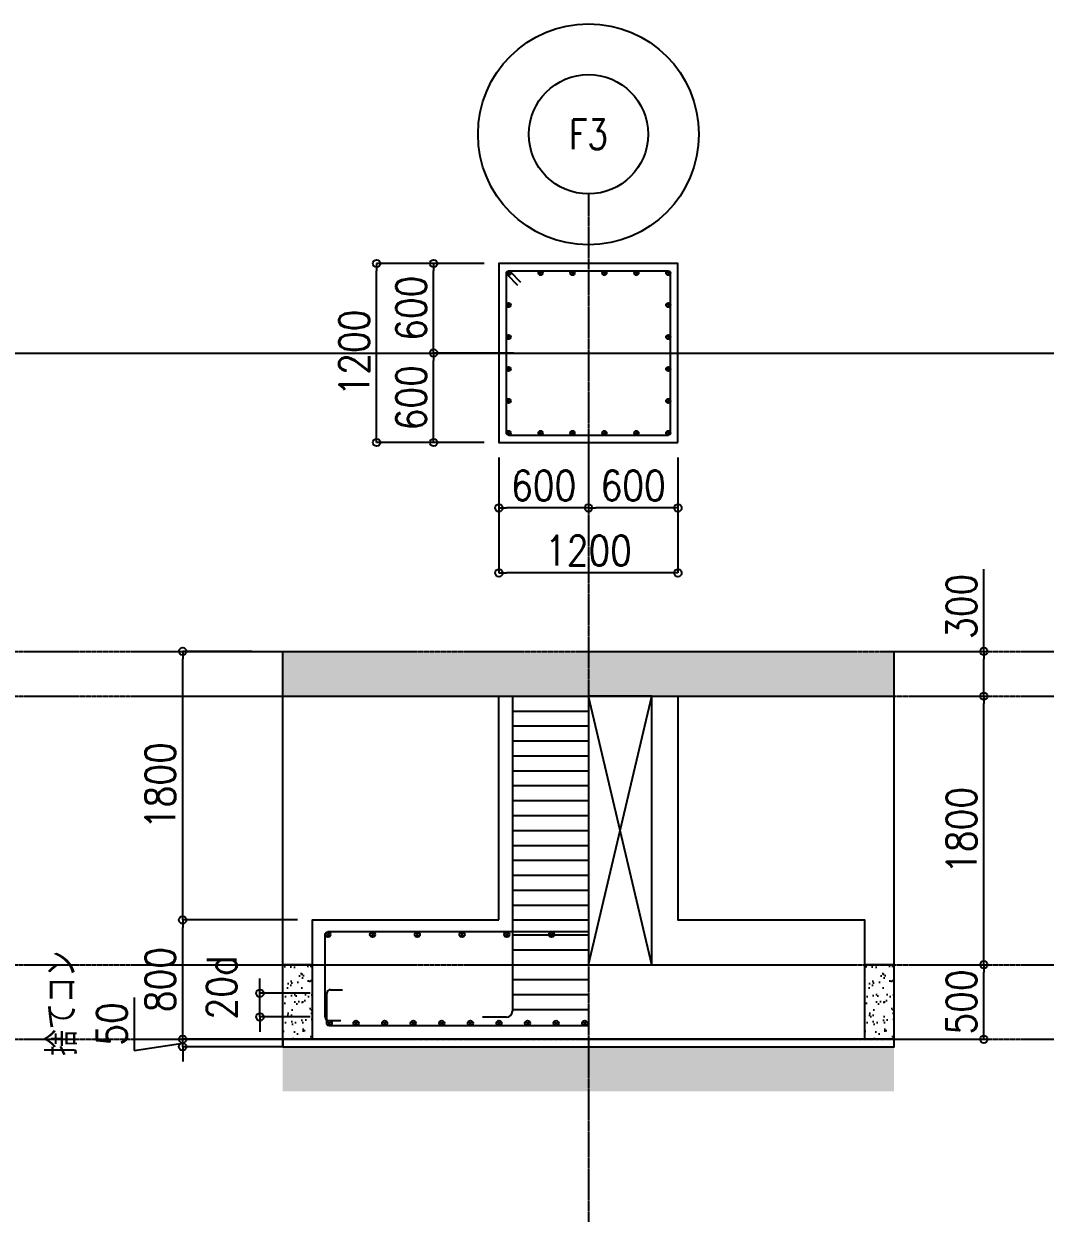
# Model space of a CAD drawing. Extents: x -668440 to 1010955, y -1678500 to 210463.
# Drawn here: x -154151 to -119904, y -64715 to -24852 of the extents above; entities that cross this region are included whole.
import ezdxf
from ezdxf.enums import TextEntityAlignment as Align

# ---------------------------------------------------------------- set-up
doc = ezdxf.new("R2010")
doc.units = 0
doc.header["$MEASUREMENT"] = 0
doc.linetypes.add('CENTER', pattern=[2, 1.25, -0.25, 0.25, -0.25])
doc.layers.get('0').update_dxf_attribs({"color": 3, "linetype": 'CONTINUOUS'})
doc.layers.get('Defpoints').update_dxf_attribs({"color": 251, "linetype": 'CONTINUOUS'})
for name, color, linetype in [('Bフーチング', 6, 'CONTINUOUS'), ('RC大梁', 7, 'CONTINUOUS'), ('RC柱', 7, 'CONTINUOUS'), ('RC鉄筋', 4, 'CONTINUOUS'), ('寸法', 3, 'CONTINUOUS'), ('注記', 3, 'CONTINUOUS'), ('通り芯', 3, 'CENTER')]:
    doc.layers.add(name, color=color, linetype=linetype)
doc.styles.add('DRACAD', font='txt', dxfattribs={"width": 0.85, "bigfont": 'extfont2'})
doc.dimstyles.new('MYDIM', dxfattribs={"dimtxt": 120, "dimasz": 20, "dimexe": 1.25, "dimexo": 50, "dimgap": 50, "dimtad": 1, "dimdec": 4, "dimdsep": 46, "dimtxsty": 'DRACAD', "dimblk": 'ORIGIN', "dimcen": 2.5, "dimadec": 0, "dimazin": 0, "dimtfac": 1, "dimtdec": 4, "dimtmove": 0, "dimatfit": 3, "dimfxl": 1, "dimtolj": 1, "dimtzin": 0, "dimarcsym": 0})

# ---------------------------------------------------------------- blocks, each defined once
blk = doc.blocks.new('_ORIGIN')
at = {"color": 0, "linetype": 'ByBlock', "lineweight": -2}
blk.add_line((0, 0), (-1, 0), dxfattribs=at)
blk.add_circle((0, 0), 0.5, dxfattribs=at)
blk = doc.blocks.new('*D9863')
at = {"layer": 'Defpoints', "color": 0}
for p in [(-119101.1, -37462.3), (-118662.7, -37462.3), (-118462.7, -38062.3)]:
    blk.add_point(p, dxfattribs=at)
at = {"layer": '寸法', "color": 0, "lineweight": -2}
for p, q in [((-118762.7, -37462.3), (-119101.1, -37462.3)), ((-119101.1, -38012.3), (-119101.1, -37512.3)), ((-118562.7, -38062.3), (-119101.1, -38062.3))]:
    blk.add_line(p, q, dxfattribs=at)
at = {"layer": '寸法', "color": 0, "linetype": 'ByBlock', "lineweight": -2, "xscale": 50, "yscale": 50, "zscale": 50}
for p, rotation in [((-119101.1, -37462.3), 90), ((-119101.1, -38062.3), 270)]:
    blk.add_blockref('_ORIGIN', p, dxfattribs=dict(at, rotation=rotation))
at = {"layer": '寸法', "color": 0, "insert": (-119251.1, -37762.3), "char_height": 200, "attachment_point": 5, "rotation": 90, "style": 'DRACAD'}
blk.add_mtext('\\A1;600', dxfattribs=at)
blk = doc.blocks.new('*D9864')
at = {"layer": 'Defpoints', "color": 0}
for p in [(-119101.1, -38062.3), (-118462.7, -38062.3), (-118662.7, -38662.3)]:
    blk.add_point(p, dxfattribs=at)
at = {"layer": '寸法', "color": 0, "lineweight": -2}
for p, q in [((-118562.7, -38062.3), (-119101.1, -38062.3)), ((-119101.1, -38612.3), (-119101.1, -38112.3)), ((-118762.7, -38662.3), (-119101.1, -38662.3))]:
    blk.add_line(p, q, dxfattribs=at)
at = {"layer": '寸法', "color": 0, "linetype": 'ByBlock', "lineweight": -2, "xscale": 50, "yscale": 50, "zscale": 50}
for p, rotation in [((-119101.1, -38062.3), 90), ((-119101.1, -38662.3), 270)]:
    blk.add_blockref('_ORIGIN', p, dxfattribs=dict(at, rotation=rotation))
at = {"layer": '寸法', "color": 0, "insert": (-119251.1, -38362.3), "char_height": 200, "attachment_point": 5, "rotation": 90, "style": 'DRACAD'}
blk.add_mtext('\\A1;600', dxfattribs=at)
blk = doc.blocks.new('*D9865')
at = {"layer": 'Defpoints', "color": 0}
for p in [(-118662.7, -38662.3), (-118062.7, -38662.3), (-118662.7, -39100.7)]:
    blk.add_point(p, dxfattribs=at)
at = {"layer": '寸法', "color": 0, "lineweight": -2}
for p, q in [((-118662.7, -38762.3), (-118662.7, -39100.7)), ((-118062.7, -38762.3), (-118062.7, -39100.7)), ((-118112.7, -39100.7), (-118612.7, -39100.7))]:
    blk.add_line(p, q, dxfattribs=at)
at = {"layer": '寸法', "color": 0, "linetype": 'ByBlock', "lineweight": -2, "xscale": 50, "yscale": 50, "zscale": 50, "rotation": 180}
blk.add_blockref('_ORIGIN', (-118662.7, -39100.7), dxfattribs=at)
at = {"layer": '寸法', "color": 0, "linetype": 'ByBlock', "lineweight": -2, "xscale": 50, "yscale": 50, "zscale": 50}
blk.add_blockref('_ORIGIN', (-118062.7, -39100.7), dxfattribs=at)
at = {"layer": '寸法', "color": 0, "insert": (-118362.7, -38950.7), "char_height": 200, "attachment_point": 5, "style": 'DRACAD'}
blk.add_mtext('\\A1;600', dxfattribs=at)
blk = doc.blocks.new('*D9866')
at = {"layer": 'Defpoints', "color": 0}
for p in [(-118062.7, -38662.3), (-117462.7, -38662.3), (-118062.7, -39100.7)]:
    blk.add_point(p, dxfattribs=at)
at = {"layer": '寸法', "color": 0, "lineweight": -2}
for p, q in [((-118062.7, -38762.3), (-118062.7, -39100.7)), ((-117462.7, -38762.3), (-117462.7, -39100.7)), ((-117512.7, -39100.7), (-118012.7, -39100.7))]:
    blk.add_line(p, q, dxfattribs=at)
at = {"layer": '寸法', "color": 0, "linetype": 'ByBlock', "lineweight": -2, "xscale": 50, "yscale": 50, "zscale": 50, "rotation": 180}
blk.add_blockref('_ORIGIN', (-118062.7, -39100.7), dxfattribs=at)
at = {"layer": '寸法', "color": 0, "linetype": 'ByBlock', "lineweight": -2, "xscale": 50, "yscale": 50, "zscale": 50}
blk.add_blockref('_ORIGIN', (-117462.7, -39100.7), dxfattribs=at)
at = {"layer": '寸法', "color": 0, "insert": (-117762.7, -38950.7), "char_height": 200, "attachment_point": 5, "style": 'DRACAD'}
blk.add_mtext('\\A1;600', dxfattribs=at)
blk = doc.blocks.new('*D9867')
at = {"layer": 'Defpoints', "color": 0}
for p in [(-118662.7, -38662.3), (-117462.7, -38662.3), (-118662.7, -39536.5)]:
    blk.add_point(p, dxfattribs=at)
at = {"layer": '寸法', "color": 0, "lineweight": -2}
for p, q in [((-118662.7, -38762.3), (-118662.7, -39536.5)), ((-117462.7, -38762.3), (-117462.7, -39536.5)), ((-117512.7, -39536.5), (-118612.7, -39536.5))]:
    blk.add_line(p, q, dxfattribs=at)
at = {"layer": '寸法', "color": 0, "linetype": 'ByBlock', "lineweight": -2, "xscale": 50, "yscale": 50, "zscale": 50, "rotation": 180}
blk.add_blockref('_ORIGIN', (-118662.7, -39536.5), dxfattribs=at)
at = {"layer": '寸法', "color": 0, "linetype": 'ByBlock', "lineweight": -2, "xscale": 50, "yscale": 50, "zscale": 50}
blk.add_blockref('_ORIGIN', (-117462.7, -39536.5), dxfattribs=at)
at = {"layer": '寸法', "color": 0, "insert": (-118062.7, -39386.5), "char_height": 200, "attachment_point": 5, "style": 'DRACAD'}
blk.add_mtext('\\A1;1200', dxfattribs=at)
blk = doc.blocks.new('*D9868')
at = {"layer": 'Defpoints', "color": 0}
for p in [(-119483.4, -37462.3), (-118662.7, -37462.3), (-118662.7, -38662.3)]:
    blk.add_point(p, dxfattribs=at)
at = {"layer": '寸法', "color": 0, "lineweight": -2}
for p, q in [((-118762.7, -37462.3), (-119483.4, -37462.3)), ((-119483.4, -38612.3), (-119483.4, -37512.3)), ((-118762.7, -38662.3), (-119483.4, -38662.3))]:
    blk.add_line(p, q, dxfattribs=at)
at = {"layer": '寸法', "color": 0, "linetype": 'ByBlock', "lineweight": -2, "xscale": 50, "yscale": 50, "zscale": 50}
for p, rotation in [((-119483.4, -37462.3), 90), ((-119483.4, -38662.3), 270)]:
    blk.add_blockref('_ORIGIN', p, dxfattribs=dict(at, rotation=rotation))
at = {"layer": '寸法', "color": 0, "insert": (-119633.4, -38062.3), "char_height": 200, "attachment_point": 5, "rotation": 90, "style": 'DRACAD'}
blk.add_mtext('\\A1;1200', dxfattribs=at)
blk = doc.blocks.new('*D9885')
at = {"layer": 'Defpoints', "color": 0}
for p in [(-120783.6, -40062.3), (-120220.2, -40062.3), (-119912.7, -41862.3)]:
    blk.add_point(p, dxfattribs=at)
at = {"layer": '寸法', "color": 0, "lineweight": -2}
for p, q in [((-120320.2, -40062.3), (-120783.6, -40062.3)), ((-120783.6, -41812.3), (-120783.6, -40112.3)), ((-120012.7, -41862.3), (-120783.6, -41862.3))]:
    blk.add_line(p, q, dxfattribs=at)
at = {"layer": '寸法', "color": 0, "linetype": 'ByBlock', "lineweight": -2, "xscale": 50, "yscale": 50, "zscale": 50}
for p, rotation in [((-120783.6, -40062.3), 90), ((-120783.6, -41862.3), 270)]:
    blk.add_blockref('_ORIGIN', p, dxfattribs=dict(at, rotation=rotation))
at = {"layer": '寸法', "color": 0, "insert": (-120933.6, -40962.3), "char_height": 200, "attachment_point": 5, "rotation": 90, "style": 'DRACAD'}
blk.add_mtext('\\A1;1800', dxfattribs=at)
blk = doc.blocks.new('*D9886')
at = {"layer": 'Defpoints', "color": 0}
for p in [(-120783.6, -41862.3), (-119912.7, -41862.3), (-120220.2, -42662.3)]:
    blk.add_point(p, dxfattribs=at)
at = {"layer": '寸法', "color": 0, "lineweight": -2}
for p, q in [((-120012.7, -41862.3), (-120783.6, -41862.3)), ((-120783.6, -42612.3), (-120783.6, -41912.3)), ((-120320.2, -42662.3), (-120783.6, -42662.3))]:
    blk.add_line(p, q, dxfattribs=at)
at = {"layer": '寸法', "color": 0, "linetype": 'ByBlock', "lineweight": -2, "xscale": 50, "yscale": 50, "zscale": 50}
for p, rotation in [((-120783.6, -41862.3), 90), ((-120783.6, -42662.3), 270)]:
    blk.add_blockref('_ORIGIN', p, dxfattribs=dict(at, rotation=rotation))
at = {"layer": '寸法', "color": 0, "insert": (-120933.6, -42262.3), "char_height": 200, "attachment_point": 5, "rotation": 90, "style": 'DRACAD'}
blk.add_mtext('\\A1;800', dxfattribs=at)
blk = doc.blocks.new('*D9887')
at = {"layer": 'Defpoints', "color": 0}
for p in [(-120783.6, -42662.3), (-120012.7, -42662.3), (-120012.7, -42712.3)]:
    blk.add_point(p, dxfattribs=at)
at = {"layer": '寸法', "color": 0, "lineweight": -2}
for p, q in [((-121108.6, -42382.3), (-121108.6, -42737.3)), ((-120783.6, -42612.3), (-120783.6, -42562.3)), ((-121108.6, -42737.3), (-120783.6, -42687.3)), ((-120112.7, -42662.3), (-120783.6, -42662.3)), ((-120783.6, -42712.3), (-120783.6, -42662.3)), ((-120112.7, -42712.3), (-120783.6, -42712.3)), ((-120783.6, -42762.3), (-120783.6, -42812.3))]:
    blk.add_line(p, q, dxfattribs=at)
at = {"layer": '寸法', "color": 0, "linetype": 'ByBlock', "lineweight": -2, "xscale": 50, "yscale": 50, "zscale": 50}
for p, rotation in [((-120783.6, -42662.3), 270), ((-120783.6, -42712.3), 90)]:
    blk.add_blockref('_ORIGIN', p, dxfattribs=dict(at, rotation=rotation))
at = {"layer": '寸法', "color": 0, "insert": (-121258.6, -42559.8), "char_height": 200, "attachment_point": 5, "rotation": 90, "style": 'DRACAD'}
blk.add_mtext('\\A1;50', dxfattribs=at)
blk = doc.blocks.new('*D9888')
at = {"layer": 'Defpoints', "color": 0}
for p in [(-120265.6, -42353.8), (-119827.7, -42353.8), (-119827.7, -42512.3)]:
    blk.add_point(p, dxfattribs=at)
at = {"layer": '寸法', "color": 0, "lineweight": -2}
for p, q in [((-120265.6, -42303.8), (-120265.6, -42253.8)), ((-119927.7, -42353.8), (-120265.6, -42353.8)), ((-120265.6, -42512.3), (-120265.6, -42353.8)), ((-119927.7, -42512.3), (-120265.6, -42512.3)), ((-120265.6, -42562.3), (-120265.6, -42612.3))]:
    blk.add_line(p, q, dxfattribs=at)
at = {"layer": '寸法', "color": 0, "linetype": 'ByBlock', "lineweight": -2, "xscale": 50, "yscale": 50, "zscale": 50}
for p, rotation in [((-120265.6, -42353.8), 270), ((-120265.6, -42512.3), 90)]:
    blk.add_blockref('_ORIGIN', p, dxfattribs=dict(at, rotation=rotation))
at = {"layer": '寸法', "color": 0, "insert": (-120522.4, -42314.7), "char_height": 200, "attachment_point": 5, "rotation": 90, "style": 'DRACAD'}
blk.add_mtext('\\A1;\\A1;20d', dxfattribs=at)
blk = doc.blocks.new('*D9940')
at = {"layer": 'Defpoints', "color": 0}
for p in [(-116012.7, -40362.3), (-115411.1, -40362.3), (-116012.7, -42162.3)]:
    blk.add_point(p, dxfattribs=at)
at = {"layer": '寸法', "color": 0, "lineweight": -2}
for p, q in [((-115912.7, -40362.3), (-115411.1, -40362.3)), ((-115411.1, -42112.3), (-115411.1, -40412.3)), ((-115912.7, -42162.3), (-115411.1, -42162.3))]:
    blk.add_line(p, q, dxfattribs=at)
at = {"layer": '寸法', "color": 0, "linetype": 'ByBlock', "lineweight": -2, "xscale": 50, "yscale": 50, "zscale": 50}
for p, rotation in [((-115411.1, -40362.3), 90), ((-115411.1, -42162.3), 270)]:
    blk.add_blockref('_ORIGIN', p, dxfattribs=dict(at, rotation=rotation))
at = {"layer": '寸法', "color": 0, "insert": (-115561.1, -41262.3), "char_height": 200, "attachment_point": 5, "rotation": 90, "style": 'DRACAD'}
blk.add_mtext('\\A1;1800', dxfattribs=at)
blk = doc.blocks.new('*D9941')
at = {"layer": 'Defpoints', "color": 0}
for p in [(-116012.7, -42162.3), (-115411.1, -42162.3), (-116112.7, -42662.3)]:
    blk.add_point(p, dxfattribs=at)
at = {"layer": '寸法', "color": 0, "lineweight": -2}
for p, q in [((-115912.7, -42162.3), (-115411.1, -42162.3)), ((-115411.1, -42612.3), (-115411.1, -42212.3)), ((-116012.7, -42662.3), (-115411.1, -42662.3))]:
    blk.add_line(p, q, dxfattribs=at)
at = {"layer": '寸法', "color": 0, "linetype": 'ByBlock', "lineweight": -2, "xscale": 50, "yscale": 50, "zscale": 50}
for p, rotation in [((-115411.1, -42162.3), 90), ((-115411.1, -42662.3), 270)]:
    blk.add_blockref('_ORIGIN', p, dxfattribs=dict(at, rotation=rotation))
at = {"layer": '寸法', "color": 0, "insert": (-115561.1, -42412.3), "char_height": 200, "attachment_point": 5, "rotation": 90, "style": 'DRACAD'}
blk.add_mtext('\\A1;500', dxfattribs=at)
blk = doc.blocks.new('*D9942')
at = {"layer": 'Defpoints', "color": 0}
for p in [(-116187.7, -40062.3), (-115411.1, -40062.3), (-116012.7, -40362.3)]:
    blk.add_point(p, dxfattribs=at)
at = {"layer": '寸法', "color": 0, "lineweight": -2}
for p, q in [((-115411.1, -40062.3), (-115411.1, -39512.1)), ((-116087.7, -40062.3), (-115411.1, -40062.3)), ((-115411.1, -40312.3), (-115411.1, -40112.3)), ((-115912.7, -40362.3), (-115411.1, -40362.3))]:
    blk.add_line(p, q, dxfattribs=at)
at = {"layer": '寸法', "color": 0, "linetype": 'ByBlock', "lineweight": -2, "xscale": 50, "yscale": 50, "zscale": 50}
for p, rotation in [((-115411.1, -40062.3), 90), ((-115411.1, -40362.3), 270)]:
    blk.add_blockref('_ORIGIN', p, dxfattribs=dict(at, rotation=rotation))
at = {"layer": '寸法', "color": 0, "insert": (-115561.1, -39760.4), "char_height": 200, "attachment_point": 5, "rotation": 90, "style": 'DRACAD'}
blk.add_mtext('\\A1;300', dxfattribs=at)
blk = doc.blocks.new('基礎配筋図')
at = {"layer": '注記'}
h = blk.add_hatch(dxfattribs=at)
h.set_pattern_fill('AR-SAND', color=256, scale=50)
h.set_pattern_definition([(37.5, (-149803.01, -4940.92), (-3.14967, 96.34119), [0, -76, 0, -85, 0, -81.25]), (7.5, (-149803.01, -4940.92), (88.48884, 141.1073), [0, -41, 0, -68.5, 0, -26.25]), (327.5, (-149864.51, -4940.92), (155.7071, 0.28295), [0, -25, 0, -90, 0, -117.5]), (317.5, (-149864.51, -4940.92), (150.30633, 43.88378), [0, -12.5, 0, -59, 0, -67.5])])
h.paths.add_polyline_path([(-120112.65046, -40362.28448), (-116012.65046, -40362.28448), (-116012.65046, -40062.28448), (-120112.65046, -40062.28448)])
h = blk.add_hatch(dxfattribs=at)
h.set_pattern_fill('AR-SAND', color=256, scale=50)
h.set_pattern_definition([(37.5, (-155003.01, -4940.92), (-3.14967, 96.34119), [0, -76, 0, -85, 0, -81.25]), (7.5, (-155003.01, -4940.92), (88.48884, 141.1073), [0, -41, 0, -68.5, 0, -26.25]), (327.5, (-155064.51, -4940.92), (155.70709, 0.28295), [0, -25, 0, -90, 0, -117.5]), (317.5, (-155064.51, -4940.92), (150.30633, 43.88378), [0, -12.5, 0, -59, 0, -67.5])])
h.paths.add_polyline_path([(-120112.65046, -42662.28447), (-119912.65046, -42662.28447), (-119912.65046, -42162.28447), (-120112.65046, -42162.28447)])
h = blk.add_hatch(dxfattribs=at)
h.set_pattern_fill('AR-SAND', color=256, scale=50)
h.set_pattern_definition([(37.5, (-151103.01, -4940.92), (-3.14967, 96.34119), [0, -76, 0, -85, 0, -81.25]), (7.5, (-151103.01, -4940.92), (88.48884, 141.1073), [0, -41, 0, -68.5, 0, -26.25]), (327.5, (-151164.51, -4940.92), (155.70709, 0.28295), [0, -25, 0, -90, 0, -117.5]), (317.5, (-151164.51, -4940.92), (150.30633, 43.88378), [0, -12.5, 0, -59, 0, -67.5])])
h.paths.add_polyline_path([(-116212.65046, -42662.28447), (-116012.65046, -42662.28447), (-116012.65046, -42162.28447), (-116212.65046, -42162.28447)])
h = blk.add_hatch(dxfattribs=at)
h.set_pattern_fill('AR-SAND', color=256, scale=50)
h.set_pattern_definition([(37.5, (-149803.01, -7590.92), (-3.14967, 96.34119), [0, -76, 0, -85, 0, -81.25]), (7.5, (-149803.01, -7590.92), (88.48884, 141.1073), [0, -41, 0, -68.5, 0, -26.25]), (327.5, (-149864.51, -7590.92), (155.7071, 0.28295), [0, -25, 0, -90, 0, -117.5]), (317.5, (-149864.51, -7590.92), (150.30633, 43.88378), [0, -12.5, 0, -59, 0, -67.5])])
h.paths.add_polyline_path([(-120112.65046, -43012.28447), (-116012.65046, -43012.28447), (-116012.65046, -42712.28447), (-120112.65046, -42712.28447)])
at = {"layer": 'Bフーチング'}
for points in [[(-118662.65046, -41862.28447), (-118662.65046, -40362.28448), (-117462.65046, -40362.28448), (-117462.65046, -41862.28447), (-116212.65046, -41862.28447), (-116212.65046, -42662.28447), (-119912.65046, -42662.28447), (-119912.65046, -41862.28447)], [(-120112.65046, -42712.28447), (-116012.65046, -42712.28447), (-116012.65046, -42662.28447), (-120112.65046, -42662.28447)]]:
    blk.add_lwpolyline(points, close=True, dxfattribs=at)
at = {"layer": 'Defpoints'}
for p, q in [((-138883.64033, -38062.28447), (-100562.65046, -38062.28447)), ((-120112.65046, -42712.28447), (-120112.65046, -40062.28448)), ((-116012.65046, -42712.28447), (-116012.65046, -40062.28448))]:
    blk.add_line(p, q, dxfattribs=at)
blk.add_circle((-118062.65045, -36596.08615), 740.63924, dxfattribs=at)
at = {"layer": 'RC大梁'}
for p, q in [((-120112.65046, -40362.28448), (-118662.65046, -40362.28448)), ((-118062.65046, -42162.28447), (-117637.65046, -40362.28448)), ((-117637.65046, -42162.28447), (-118062.65046, -40362.28448)), ((-117462.65046, -40362.28448), (-116012.65046, -40362.28448)), ((-119912.65046, -42162.28447), (-120112.65046, -42162.28447)), ((-116012.65046, -42162.28447), (-116212.65046, -42162.28447))]:
    blk.add_line(p, q, dxfattribs=at)
blk.add_lwpolyline([(-118062.65046, -42162.28447), (-117637.65046, -42162.28447), (-117637.65046, -40362.28448), (-118062.65046, -40362.28448)], close=True, dxfattribs=at)
at = {"layer": 'RC柱'}
blk.add_lwpolyline([(-117462.65046, -38662.28447), (-117462.65046, -37462.28447), (-118662.65046, -37462.28447), (-118662.65046, -38662.28447)], close=True, dxfattribs=at)
at = {"layer": 'RC鉄筋'}
for p, q in [((-118612.65046, -38597.78447), (-118612.65046, -37526.78447)), ((-118609.11061, -37537.74462), (-118587.1903, -37515.82431)), ((-118587.1903, -37537.74462), (-118609.11061, -37515.82431)), ((-118598.15046, -37512.28447), (-117527.15046, -37512.28447)), ((-118394.91061, -37537.74462), (-118372.9903, -37515.82431)), ((-118372.9903, -37537.74462), (-118394.91061, -37515.82431)), ((-118180.71061, -37537.74462), (-118158.7903, -37515.82431)), ((-118158.7903, -37537.74462), (-118180.71061, -37515.82431)), ((-117966.51061, -37537.74462), (-117944.5903, -37515.82431)), ((-117944.5903, -37537.74462), (-117966.51061, -37515.82431)), ((-117752.31061, -37537.74462), (-117730.3903, -37515.82431)), ((-117730.3903, -37537.74462), (-117752.31061, -37515.82431)), ((-117516.1903, -37537.74462), (-117538.11061, -37515.82431)), ((-117538.11061, -37537.74462), (-117516.1903, -37515.82431)), ((-117512.65046, -38597.78447), (-117512.65046, -37526.78447)), ((-118587.1903, -37751.94462), (-118609.11061, -37730.02431)), ((-118587.1903, -37730.02431), (-118609.11061, -37751.94462)), ((-117538.11061, -37751.94462), (-117516.1903, -37730.02431)), ((-117538.11061, -37730.02431), (-117516.1903, -37751.94462)), ((-118587.1903, -37966.14462), (-118609.11061, -37944.22431)), ((-118587.1903, -37944.22431), (-118609.11061, -37966.14462)), ((-117538.11061, -37966.14462), (-117516.1903, -37944.22431)), ((-117538.11061, -37944.22431), (-117516.1903, -37966.14462)), ((-118587.1903, -38180.34462), (-118609.11061, -38158.42431)), ((-118587.1903, -38158.42431), (-118609.11061, -38180.34462)), ((-117538.11061, -38180.34462), (-117516.1903, -38158.42431)), ((-117538.11061, -38158.42431), (-117516.1903, -38180.34462)), ((-118587.1903, -38394.54462), (-118609.11061, -38372.62431)), ((-118587.1903, -38372.62431), (-118609.11061, -38394.54462)), ((-117538.11061, -38394.54462), (-117516.1903, -38372.62431)), ((-117538.11061, -38372.62431), (-117516.1903, -38394.54462)), ((-118609.11061, -38586.82431), (-118587.1903, -38608.74462)), ((-118587.1903, -38586.82431), (-118609.11061, -38608.74462)), ((-118394.91061, -38586.82431), (-118372.9903, -38608.74462)), ((-118372.9903, -38586.82431), (-118394.91061, -38608.74462)), ((-118180.71061, -38586.82431), (-118158.7903, -38608.74462)), ((-118158.7903, -38586.82431), (-118180.71061, -38608.74462)), ((-117966.51061, -38586.82431), (-117944.5903, -38608.74462)), ((-117944.5903, -38586.82431), (-117966.51061, -38608.74462)), ((-117752.31061, -38586.82431), (-117730.3903, -38608.74462)), ((-117730.3903, -38586.82431), (-117752.31061, -38608.74462)), ((-117516.1903, -38586.82431), (-117538.11061, -38608.74462)), ((-117538.11061, -38586.82431), (-117516.1903, -38608.74462)), ((-118598.15046, -38612.28447), (-117527.15046, -38612.28447)), ((-118572.65046, -40362.28448), (-118572.65046, -42474.78447)), ((-118572.65046, -40362.28448), (-118062.65046, -40362.28448)), ((-118572.65046, -40462.28447), (-118062.65046, -40462.28447)), ((-118572.65046, -40562.28447), (-118062.65046, -40562.28447)), ((-118572.65046, -40662.28447), (-118062.65046, -40662.28447)), ((-118572.65046, -40762.28447), (-118062.65046, -40762.28447)), ((-118572.65046, -40862.28447), (-118062.65046, -40862.28447)), ((-118572.65046, -40962.28447), (-118062.65046, -40962.28447)), ((-118572.65046, -41062.28447), (-118062.65046, -41062.28447)), ((-118572.65046, -41162.28447), (-118062.65046, -41162.28447)), ((-118572.65046, -41262.28447), (-118062.65046, -41262.28447)), ((-118572.65046, -41362.28447), (-118062.65046, -41362.28447)), ((-118572.65046, -41462.28447), (-118062.65046, -41462.28447)), ((-118572.65046, -41562.28447), (-118062.65046, -41562.28447)), ((-118572.65046, -41662.28447), (-118062.65046, -41662.28447)), ((-118572.65046, -41762.28447), (-118062.65046, -41762.28447)), ((-118572.65046, -41862.28447), (-118062.65046, -41862.28447)), ((-119827.65046, -42512.28449), (-119827.65046, -41959.78447)), ((-118062.65046, -41942.28438), (-119810.15046, -41942.28447)), ((-118572.65046, -41962.28447), (-118062.65046, -41962.28447)), ((-118572.65046, -42062.28447), (-118062.65046, -42062.28447)), ((-118572.65046, -42162.28447), (-118062.65046, -42162.28447)), ((-119792.65046, -42329.78447), (-119712.65046, -42329.78447)), ((-118572.65046, -42262.28447), (-118062.65046, -42262.28447)), ((-119817.65046, -42554.78449), (-119817.65046, -42354.78447)), ((-118572.65046, -42362.28447), (-118062.65046, -42362.28447)), ((-118572.65046, -42462.28447), (-118062.65046, -42462.28447)), ((-119802.65046, -42537.28449), (-119722.65046, -42537.28449)), ((-118062.65046, -42572.2844), (-119800.15935, -42572.28449)), ((-118612.65046, -42514.78447), (-118772.65046, -42514.78447))]:
    blk.add_line(p, q, dxfattribs=at)
at = {"layer": 'RC鉄筋', "linetype": 'Continuous'}
for p, q in [((-118608.4035, -37537.03752), (-118538.54135, -37606.89967)), ((-118587.89741, -37516.53142), (-118518.03526, -37586.39357)), ((-119824.9997, -41974.63371), (-119795.30121, -41944.93523)), ((-119824.9997, -41944.93523), (-119795.30121, -41974.63371)), ((-119524.9997, -41974.63371), (-119495.30121, -41944.93523)), ((-119524.9997, -41944.93523), (-119495.30121, -41974.63371)), ((-119224.9997, -41974.63371), (-119195.30121, -41944.93523)), ((-119224.9997, -41944.93523), (-119195.30121, -41974.63371)), ((-118924.9997, -41974.63371), (-118895.30121, -41944.93523)), ((-118924.9997, -41944.93523), (-118895.30121, -41974.63371)), ((-118624.9997, -41974.63371), (-118595.30121, -41944.93523)), ((-118624.9997, -41944.93523), (-118595.30121, -41974.63371)), ((-118324.9997, -41974.63371), (-118295.30121, -41944.93523)), ((-118324.9997, -41944.93523), (-118295.30121, -41974.63371)), ((-119814.9997, -42569.63373), (-119785.30121, -42539.93525)), ((-119814.9997, -42539.93525), (-119785.30121, -42569.63373)), ((-119635.83303, -42569.63373), (-119606.13455, -42539.93525)), ((-119635.83303, -42539.93525), (-119606.13455, -42569.63373)), ((-119444.16636, -42569.63373), (-119414.46788, -42539.93525)), ((-119444.16636, -42539.93525), (-119414.46788, -42569.63373)), ((-119252.4997, -42569.63373), (-119222.80121, -42539.93525)), ((-119252.4997, -42539.93525), (-119222.80121, -42569.63373)), ((-119060.83303, -42569.63373), (-119031.13455, -42539.93525)), ((-119060.83303, -42539.93525), (-119031.13455, -42569.63373)), ((-118869.16636, -42569.63373), (-118839.46788, -42539.93525)), ((-118869.16636, -42539.93525), (-118839.46788, -42569.63373)), ((-118677.4997, -42569.63373), (-118647.80121, -42539.93525)), ((-118677.4997, -42539.93525), (-118647.80121, -42569.63373)), ((-118485.83303, -42569.63373), (-118456.13455, -42539.93525)), ((-118485.83303, -42539.93525), (-118456.13455, -42569.63373)), ((-118294.16636, -42569.63373), (-118264.46788, -42539.93525)), ((-118294.16636, -42539.93525), (-118264.46788, -42569.63373)), ((-118102.4997, -42569.63373), (-118072.80121, -42539.93525)), ((-118102.4997, -42539.93525), (-118072.80121, -42569.63373))]:
    blk.add_line(p, q, dxfattribs=at)
at = {"layer": 'RC鉄筋'}
for centre in [(-118598.15046, -37526.78447), (-118383.95046, -37526.78447), (-118169.75046, -37526.78447), (-117955.55046, -37526.78447), (-117741.35046, -37526.78447), (-117527.15046, -37526.78447), (-118598.15046, -37740.98447), (-117527.15046, -37740.98447), (-118598.15046, -37955.18447), (-117527.15046, -37955.18447), (-118598.15046, -38169.38447), (-117527.15046, -38169.38447), (-118598.15046, -38383.58447), (-117527.15046, -38383.58447), (-118598.15046, -38597.78447), (-118383.95046, -38597.78447), (-118169.75046, -38597.78447), (-117955.55046, -38597.78447), (-117741.35046, -38597.78447), (-117527.15046, -38597.78447)]:
    blk.add_circle(centre, 14.5, dxfattribs=at)
at = {"layer": 'RC鉄筋', "linetype": 'Continuous'}
for centre in [(-119810.15046, -41959.78447), (-119510.15046, -41959.78447), (-119210.15046, -41959.78447), (-118910.15046, -41959.78447), (-118610.15046, -41959.78447), (-118310.15046, -41959.78447), (-119800.15046, -42554.78449), (-119620.98379, -42554.78449), (-119429.31712, -42554.78449), (-119237.65046, -42554.78449), (-119045.98379, -42554.78449), (-118854.31712, -42554.78449), (-118662.65046, -42554.78449), (-118470.98379, -42554.78449), (-118279.31712, -42554.78449), (-118087.65046, -42554.78449)]:
    blk.add_circle(centre, 17.5, dxfattribs=at)
at = {"layer": 'RC鉄筋'}
for centre, radius, start, end in [((-119792.65046, -42354.78447), 25, 90, 180), ((-118612.65046, -42474.78447), 40, 270, 0), ((-119802.65046, -42512.28449), 25, 180, 270)]:
    blk.add_arc(centre, radius, start, end, dxfattribs=at)
at = {"layer": '注記'}
blk.add_circle((-118062.65045, -36596.08615), 400, dxfattribs=at)
at = {"layer": '通り芯'}
for p, q in [((-118062.65046, -36996.08615), (-118062.65046, -49996.08615)), ((-138883.64033, -40062.28448), (-100562.65046, -40062.28448)), ((-138883.64033, -40362.28448), (-100562.65046, -40362.28448)), ((-138883.64033, -42162.28447), (-100562.65046, -42162.28447)), ((-138883.64033, -42662.28447), (-100562.65046, -42662.28447))]:
    blk.add_line(p, q, dxfattribs=at)
at = {"layer": '寸法', "style": 'DRACAD', "width": 0.8}
blk.add_text('捨てコン', height=200, rotation=90, dxfattribs=at).set_placement((-121432.81558, -42420.25921), align=Align.BOTTOM_CENTER)
at = {"layer": '注記', "style": 'DRACAD', "width": 0.8}
blk.add_text('F3', height=200, dxfattribs=at).set_placement((-118062.65045, -36596.08615), align=Align.MIDDLE_CENTER)
at = {"layer": '寸法'}
for base, p1, p2, angle, override, picture, middle in [((-119483.43171, -37462.28447), (-118662.65046, -38662.28447, 12), (-118662.65046, -37462.28447, 12), 90, {"dimtxt": 200, "dimasz": 50, "dimexe": 0, "dimexo": 100, "dimgap": 50, "dimtad": 1, "dimjust": 0, "dimtmove": 0}, '*D9868', (-119633.43171, -38062.28447)), ((-119101.08796, -37462.28447), (-118462.65046, -38062.28447, 12), (-118662.65046, -37462.28447, 12), 90, {"dimtxt": 200, "dimasz": 50, "dimexe": 0, "dimexo": 100, "dimgap": 50, "dimtad": 1, "dimjust": 0, "dimtmove": 0}, '*D9863', (-119251.08796, -37762.28447)), ((-119101.08796, -38062.28447), (-118662.65046, -38662.28447, 12), (-118462.65046, -38062.28447, 12), 90, {"dimtxt": 200, "dimasz": 50, "dimexe": 0, "dimexo": 100, "dimgap": 50, "dimtad": 1, "dimjust": 0, "dimtmove": 0}, '*D9864', (-119251.08796, -38362.28447)), ((-118662.65046, -39100.72197), (-118062.65046, -38662.28447, 12), (-118662.65046, -38662.28447, 12), 180, {"dimtxt": 200, "dimasz": 50, "dimexe": 0, "dimexo": 100, "dimgap": 50, "dimtad": 1, "dimjust": 0, "dimtofl": 1, "dimtmove": 0}, '*D9865', (-118362.65046, -38950.72197)), ((-118662.65046, -39536.54362), (-117462.65046, -38662.28447, 12), (-118662.65046, -38662.28447, 12), 180, {"dimtxt": 200, "dimasz": 50, "dimexe": 0, "dimexo": 100, "dimgap": 50, "dimtad": 1, "dimjust": 0, "dimtofl": 1, "dimtmove": 0}, '*D9867', (-118062.65046, -39386.54362)), ((-118062.65046, -39100.72197), (-117462.65046, -38662.28447, 12), (-118062.65046, -38662.28447, 12), 180, {"dimtxt": 200, "dimasz": 50, "dimexe": 0, "dimexo": 100, "dimgap": 50, "dimtad": 1, "dimjust": 0, "dimtofl": 1, "dimtmove": 0}, '*D9866', (-117762.65046, -38950.72197)), ((-120783.64033, -40062.28448), (-119912.65046, -41862.28447, 12), (-120220.20283, -40062.28448, 12), 90, {"dimtxt": 200, "dimasz": 50, "dimexe": 0, "dimexo": 100, "dimgap": 50, "dimtad": 1, "dimjust": 0, "dimtmove": 0}, '*D9885', (-120933.64033, -40962.28447)), ((-115411.10298, -40362.28448), (-116012.65046, -42162.28447, 12), (-116012.65046, -40362.28448, 12), 90, {"dimtxt": 200, "dimasz": 50, "dimexe": 0, "dimexo": 100, "dimgap": 50}, '*D9940', (-115561.10298, -41262.28447)), ((-120783.64033, -41862.28447), (-120220.20283, -42662.28447, 12), (-119912.65046, -41862.28447, 12), 90, {"dimtxt": 200, "dimasz": 50, "dimexe": 0, "dimexo": 100, "dimgap": 50, "dimtad": 1, "dimjust": 0, "dimtmove": 0}, '*D9886', (-120933.64033, -42262.28447)), ((-115411.10298, -42162.28447), (-116112.65046, -42662.28447, 12), (-116012.65046, -42162.28447, 12), 90, {"dimtxt": 200, "dimasz": 50, "dimexe": 0, "dimexo": 100, "dimgap": 50, "dimtad": 1, "dimjust": 0, "dimtmove": 0}, '*D9941', (-115561.10298, -42412.28447))]:
    dim = blk.add_linear_dim(base=base, p1=p1, p2=p2, angle=angle, dimstyle='MYDIM', override=override, dxfattribs=at)
    dim.commit()
    dim.dimension.update_dxf_attribs({"geometry": picture, "text_midpoint": middle})
for base, p1, p2, override, picture, middle in [((-115411.10298, -40062.28448), (-116012.65046, -40362.28448, 12), (-116187.65046, -40062.28448, 12), {"dimtxt": 200, "dimasz": 50, "dimexe": 0, "dimexo": 100, "dimgap": 50}, '*D9942', (-115411.10298, -39760.40948)), ((-120783.64033, -42662.28447), (-120012.65046, -42712.28447, 12), (-120012.65046, -42662.28447, 12), {"dimtxt": 200, "dimasz": 50, "dimexe": 0, "dimexo": 100, "dimgap": 50, "dimtmove": 1}, '*D9887', (-121108.64033, -42687.28447))]:
    dim = blk.add_linear_dim(base=base, p1=p1, p2=p2, angle=90, dimstyle='MYDIM', override=override, dxfattribs=at)
    dim.commit()
    dim.dimension.update_dxf_attribs({"geometry": picture, "text_midpoint": middle, "dimtype": 160})
dim = blk.add_linear_dim(base=(-120265.62738, -42353.77434), p1=(-119827.65046, -42512.28449, 12), p2=(-119827.65046, -42353.77434, 12), angle=90, text='\\A1;20d', dimstyle='MYDIM', override={"dimtxt": 200, "dimasz": 50, "dimexe": 0, "dimexo": 100, "dimgap": 50, "dimtxsty": 'DRACAD', "dimtmove": 1, "dimtfill": 0, "dimtfillclr": 0}, dxfattribs=at)
dim.commit()
dim.dimension.update_dxf_attribs({"geometry": '*D9888', "text_midpoint": (-120372.36826, -42314.65781), "dimtype": 160})

msp = doc.modelspace()

# ---------------------------------------------------------------- block references
at = {"xscale": 5, "yscale": 5, "zscale": 5}
msp.add_blockref('基礎配筋図', (455094.50566, 154425.52164), dxfattribs=at)

doc.saveas('drawing.dxf')
